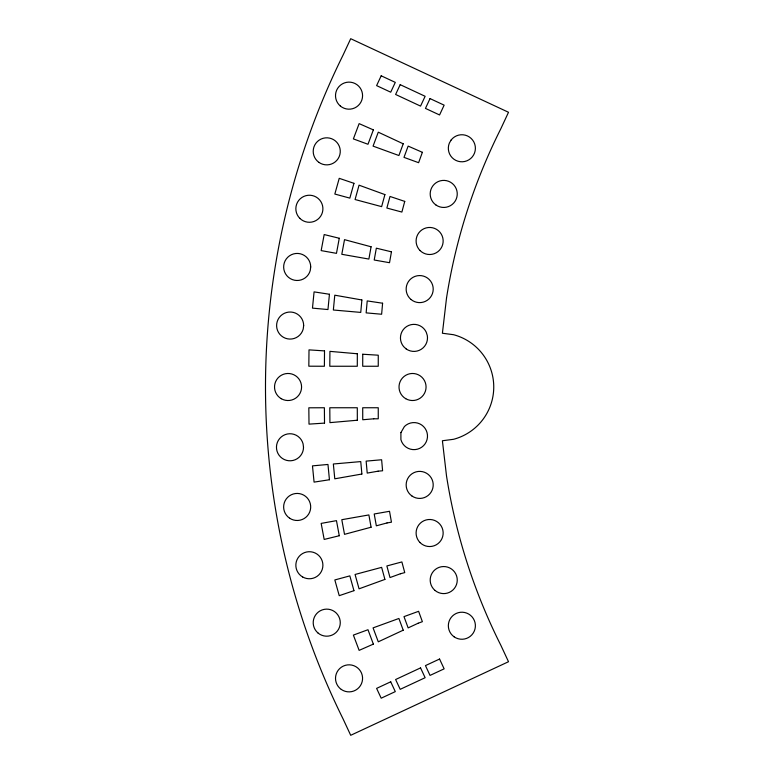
<?xml version="1.0" encoding="UTF-8"?>
<svg xmlns="http://www.w3.org/2000/svg" width="774" height="774" viewBox="0 0 774 774"><rect width="100%" height="100%" fill="white"/><g stroke="black" fill="none" stroke-linecap="round" stroke-linejoin="round"><path stroke-width="1.16" d="M357.336 353.766L357.298 366.247L329.792 366.247L329.927 351.367L357.336 353.766M362.745 354.24L362.706 366.247L378.254 366.247L378.254 355.198L362.745 354.24M324.519 350.893L324.383 366.247L308.826 366.199L309.01 349.877L324.519 350.893M382.598 303.224L381.63 314.234L366.141 312.88L367.224 300.912L382.598 303.224M361.884 299.973L360.752 312.406L333.352 310.006L334.784 295.194L361.884 299.973M329.443 294.255L327.963 309.542L312.473 308.129L314.08 291.885L329.443 294.255M446.521 298.038L442.399 333.246L453.612 334.716A54.122 54.122 0 0 1 453.612 439.284L442.399 440.754L446.521 475.962A575.314 575.314 0 0 0 500.884 645.371L508.508 661.722L350.709 735.3L343.085 718.949A748.864 748.864 0 0 1 343.085 55.051L350.709 38.7L508.508 112.278L500.884 128.629A575.314 575.314 0 0 0 446.521 298.038M310.713 266.953L310.258 270.455A13.535 13.535 0 0 1 288.489 277.324A13.535 13.535 0 0 1 291.459 254.694A13.535 13.535 0 0 1 310.713 266.953M303.669 325.554L303.205 329.056A13.535 13.535 0 0 1 281.436 335.916A13.535 13.535 0 0 1 284.416 313.286A13.535 13.535 0 0 1 303.669 325.554M400.903 432.608L400.903 439.613A13.535 13.535 0 0 0 419.692 448.369A13.535 13.535 0 0 0 425.061 428.351A13.535 13.535 0 0 0 404.405 426.542L400.903 432.608M391.451 251.821L389.525 262.705L374.21 260.006L376.338 248.183L391.451 251.821M371.094 246.78L368.879 259.067L341.798 254.298L344.517 239.659L371.094 246.78M339.273 238.257L336.467 253.35L321.162 250.602L324.18 234.561L339.273 238.257M404.744 201.395L401.88 212.066L386.865 208.042L390.009 196.451L404.744 201.395M384.91 194.593L381.63 206.639L355.072 199.528L359.059 185.18L384.91 194.593M353.95 183.322L349.838 198.125L334.832 194.051L339.235 178.33L353.95 183.322M422.381 152.314L418.608 162.695L403.989 157.374L408.14 146.102L422.381 152.314M403.215 143.809L398.9 155.526L373.068 146.122L378.283 132.18L403.215 143.809M373.358 129.887L367.979 144.274L353.379 138.904L359.136 123.627L373.358 129.887M381.185 75.804L376.609 85.614L390.715 92.193L395.291 82.383L381.185 75.804M400.197 84.666L395.62 94.476L420.553 106.106L425.129 96.295L400.197 84.666M430.034 98.588L425.458 108.399L439.564 114.968L444.141 105.158L430.034 98.588M451.136 140.017L449.365 143.074A13.535 13.535 0 0 0 462.436 161.785A13.535 13.535 0 0 0 473.872 142.029A13.535 13.535 0 0 0 451.136 140.017M373.358 644.113L359.136 650.373L353.379 635.096L367.979 629.726L373.358 644.113M403.215 630.191L378.283 641.82L373.068 627.878L398.9 618.474L403.215 630.191M418.144 623.234L408.14 627.898L403.989 616.626L418.608 611.305L422.381 621.686L418.144 623.234M390.715 681.807L376.609 688.386L381.185 698.196L395.291 691.617L390.715 681.807M420.553 667.894L395.62 679.524L400.197 689.334L425.129 677.705L420.553 667.894M439.564 659.032L425.458 665.601L430.034 675.412L444.141 668.842L439.564 659.032M353.95 590.678L339.235 595.67L334.832 579.949L349.838 575.875L353.95 590.678M384.91 579.407L359.059 588.821L355.072 574.472L381.63 567.361L384.91 579.407M400.39 573.776L390.009 577.549L386.865 565.958L401.88 561.934L404.744 572.605L400.39 573.776M339.273 535.743L324.18 539.439L321.162 523.398L336.467 520.65L339.273 535.743M371.094 527.22L344.517 534.341L341.798 519.702L368.879 514.933L371.094 527.22M387 522.953L376.338 525.817L374.21 513.994L389.525 511.295L391.451 522.179L387 522.953M329.443 479.745L314.08 482.115L312.473 465.871L327.963 464.458L329.443 479.745M361.884 474.027L334.784 478.806L333.352 463.994L360.752 461.594L361.884 474.027M378.099 471.173L367.224 473.088L366.141 461.12L381.63 459.766L382.598 470.776L378.099 471.173M324.519 423.107L309.01 424.123L308.826 407.801L324.383 407.753L324.519 423.107M357.336 420.234L329.927 422.633L329.792 407.753L357.298 407.753L357.336 420.234M373.745 418.802L362.745 419.76L362.706 407.753L378.254 407.753L378.254 418.802L373.745 418.802M406.215 348.977L403.612 346.588A13.535 13.535 0 0 1 406.698 326.483A13.535 13.535 0 0 1 426.232 332.172L427.296 335.539A13.535 13.535 0 0 1 406.215 348.977M303.514 447.266L303.06 443.763A13.535 13.535 0 0 0 281.291 436.904A13.535 13.535 0 0 0 284.271 459.533A13.535 13.535 0 0 0 303.514 447.266M411.923 495.989A13.535 13.535 0 0 0 433.159 486.082A13.535 13.535 0 0 0 413.964 472.643A13.535 13.535 0 0 0 411.923 495.989M302.615 576.959A13.535 13.535 0 0 0 322.903 565.243A13.535 13.535 0 0 0 302.615 553.516A13.535 13.535 0 0 0 302.615 576.959M318.037 633.026A13.535 13.535 0 0 0 340.067 625.005A13.535 13.535 0 0 0 322.11 609.941A13.535 13.535 0 0 0 318.037 633.026M435.027 590.446A13.535 13.535 0 0 0 457.047 582.435A13.535 13.535 0 0 0 439.09 567.361A13.535 13.535 0 0 0 435.027 590.446M341.276 689.431A13.535 13.535 0 0 0 362.522 679.524A13.535 13.535 0 0 0 343.317 666.085A13.535 13.535 0 0 0 341.276 689.431M299.809 218.326A13.535 13.535 0 0 0 322.448 212.26A13.535 13.535 0 0 0 305.875 195.687A13.535 13.535 0 0 0 299.809 218.326M318.975 162.424A13.535 13.535 0 0 0 340.221 152.517A13.535 13.535 0 0 0 321.017 139.078A13.535 13.535 0 0 0 318.975 162.424M340.337 106.019A13.535 13.535 0 0 0 362.367 97.998A13.535 13.535 0 0 0 344.411 82.934A13.535 13.535 0 0 0 340.337 106.019M454.106 636.818A13.535 13.535 0 0 0 475.342 626.921A13.535 13.535 0 0 0 456.147 613.472A13.535 13.535 0 0 0 454.106 636.818M420.059 542.584A13.535 13.535 0 0 0 442.699 536.517A13.535 13.535 0 0 0 426.126 519.944A13.535 13.535 0 0 0 420.059 542.584M289.621 518.193A13.535 13.535 0 0 0 310.664 507.87A13.535 13.535 0 0 0 291.208 494.809A13.535 13.535 0 0 0 289.621 518.193M435.956 205.004A13.535 13.535 0 0 0 457.202 195.096A13.535 13.535 0 0 0 437.997 181.658A13.535 13.535 0 0 0 435.956 205.004M420.059 250.553A13.535 13.535 0 0 0 442.699 244.487A13.535 13.535 0 0 0 426.126 227.914A13.535 13.535 0 0 0 420.059 250.553M410.984 299.461A13.535 13.535 0 0 0 433.005 291.45A13.535 13.535 0 0 0 415.058 276.376A13.535 13.535 0 0 0 410.984 299.461M281.281 398.716A13.535 13.535 0 0 0 301.579 387A13.535 13.535 0 0 0 281.281 375.284A13.535 13.535 0 0 0 281.281 398.716M405.769 398.716A13.535 13.535 0 0 0 426.068 387A13.535 13.535 0 0 0 405.769 375.284A13.535 13.535 0 0 0 405.769 398.716"/></g></svg>
